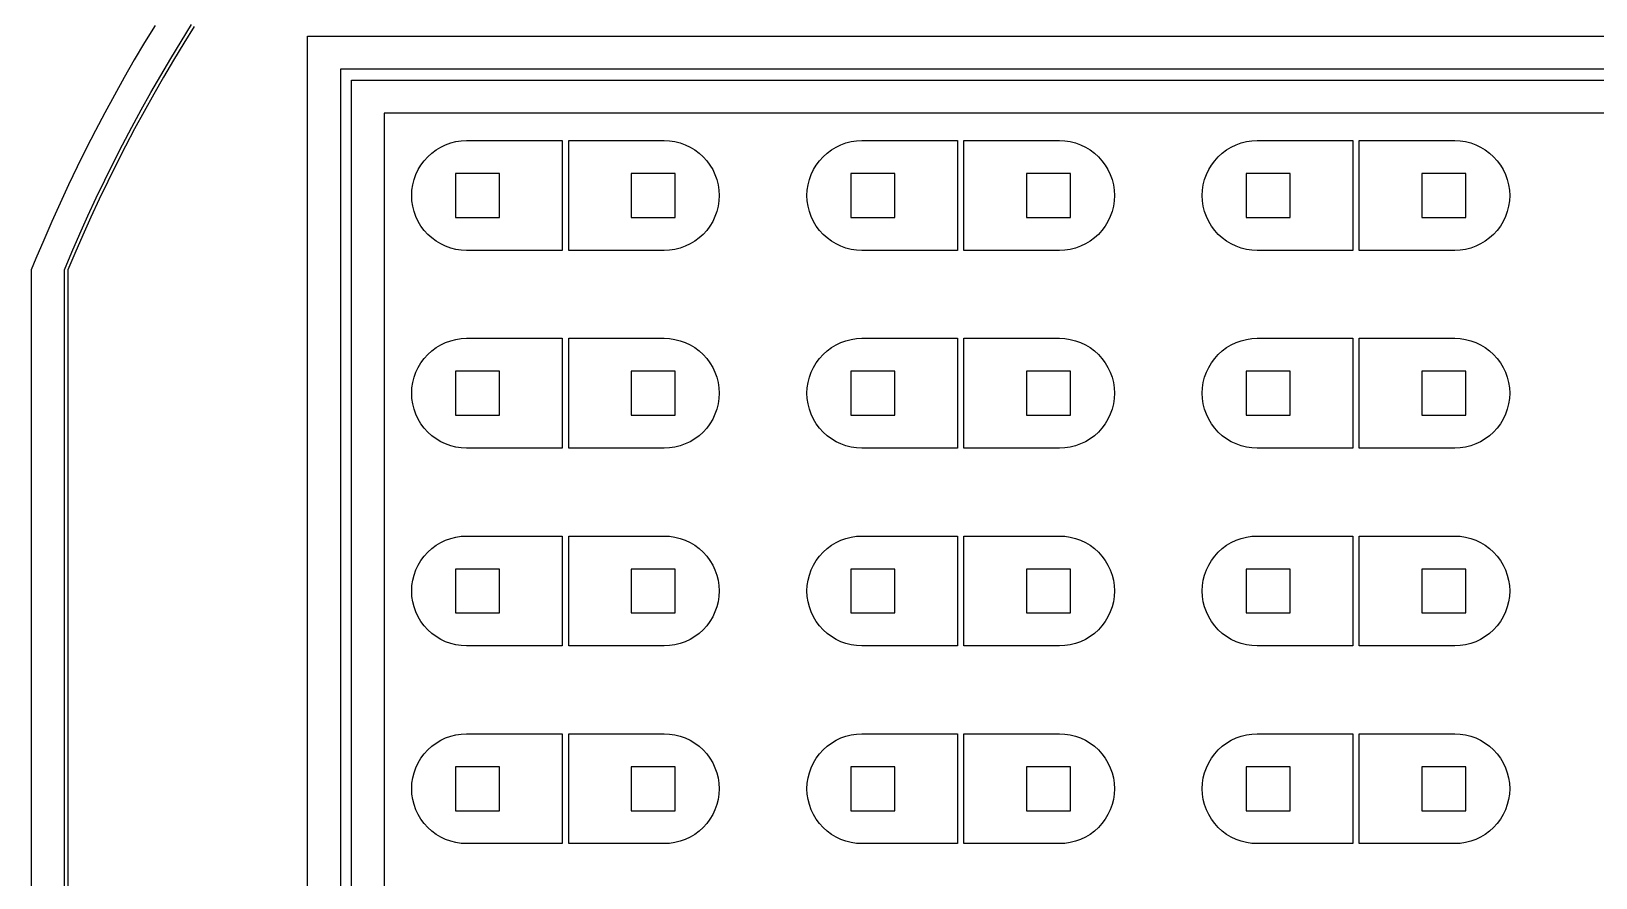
# Model space of a CAD drawing. Extents: x -16 to 132, y -40 to 113.
# Drawn here: x -15.7 to 57.2, y 37.3 to 76.7 of the extents above; entities that cross this region are included whole.
import ezdxf

# ---------------------------------------------------------------- set-up
doc = ezdxf.new("R2010")
doc.units = 0

msp = doc.modelspace()

# ---------------------------------------------------------------- linework, layer by layer
for p, q in [((-9.90825, 76.9447), (-10.3958, 76.1425)), ((-8.69507, 76.1972), (-8.20695, 76.9785)), ((-8.08023, 76.8983), (-8.56737, 76.1185)), ((-10.3958, 76.1425), (-10.8735, 75.3343)), ((-9.17355, 75.4099), (-8.69507, 76.1972)), ((-8.56737, 76.1185), (-9.04491, 75.3327)), ((-2.81215, -2.81215), (-2.81215, 76.4393)), ((-2.81215, 76.4393), (113.253, 76.4393)), ((-10.8735, 75.3343), (-11.3412, 74.5203)), ((-9.64235, 74.6167), (-9.17355, 75.4099)), ((-9.04491, 75.3327), (-9.51276, 74.5412)), ((-11.3412, 74.5203), (-11.799, 73.7007)), ((-10.1014, 73.8179), (-9.64235, 74.6167)), ((-9.51276, 74.5412), (-9.97086, 73.744)), ((111.719, 74.9054), (-1.27824, 74.9054)), ((-1.27824, 74.9054), (-1.27824, -1.27824)), ((-0.76694, -0.76694), (-0.76694, 74.3941)), ((-0.76694, 74.3941), (111.208, 74.3941)), ((-11.799, 73.7007), (-12.2466, 72.8754)), ((-10.5506, 73.0135), (-10.1014, 73.8179)), ((-9.97086, 73.744), (-10.4191, 72.9412)), ((-12.2466, 72.8754), (-12.684, 72.0448)), ((-10.9898, 72.2037), (-10.5506, 73.0135)), ((-10.4191, 72.9412), (-10.8575, 72.133)), ((109.674, 72.8602), (0.76694, 72.8602)), ((0.76694, 72.8602), (0.76694, 0.76694)), ((-11.4191, 71.3885), (-10.9898, 72.2037)), ((-10.8575, 72.133), (-11.286, 71.3195)), ((-12.684, 72.0448), (-13.1112, 71.2089)), ((3.62338, 71.3874), (3.85959, 71.4719)), ((3.85959, 71.4719), (4.10295, 71.5329)), ((4.10295, 71.5329), (4.35112, 71.5697)), ((4.35112, 71.5697), (4.6017, 71.582)), ((4.6017, 71.582), (9.05, 71.582)), ((9.05, 71.582), (9.05, 66.469)), ((9.35678, 66.469), (9.35678, 71.582)), ((9.35678, 71.582), (13.8051, 71.582)), ((13.8051, 71.582), (14.0557, 71.5697)), ((14.0557, 71.5697), (14.3038, 71.5329)), ((14.3038, 71.5329), (14.5472, 71.4719)), ((14.5472, 71.4719), (14.7834, 71.3874)), ((22.0302, 71.3874), (22.2664, 71.4719)), ((22.2664, 71.4719), (22.5098, 71.5329)), ((22.5098, 71.5329), (22.7579, 71.5697)), ((22.7579, 71.5697), (23.0085, 71.582)), ((23.0085, 71.582), (27.4568, 71.582)), ((27.4568, 71.582), (27.4568, 66.469)), ((27.7636, 66.469), (27.7636, 71.582)), ((27.7636, 71.582), (32.2119, 71.582)), ((32.2119, 71.582), (32.4625, 71.5697)), ((32.4625, 71.5697), (32.7106, 71.5329)), ((32.7106, 71.5329), (32.954, 71.4719)), ((32.954, 71.4719), (33.1902, 71.3874)), ((40.437, 71.3874), (40.6732, 71.4719)), ((40.6732, 71.4719), (40.9165, 71.5329)), ((40.9165, 71.5329), (41.1647, 71.5697)), ((41.1647, 71.5697), (41.4153, 71.582)), ((41.4153, 71.582), (45.8636, 71.582)), ((45.8636, 71.582), (45.8636, 66.469)), ((46.1704, 66.469), (46.1704, 71.582)), ((46.1704, 71.582), (50.6187, 71.582)), ((50.6187, 71.582), (50.8693, 71.5697)), ((50.8693, 71.5697), (51.1174, 71.5329)), ((51.1174, 71.5329), (51.3608, 71.4719)), ((51.3608, 71.4719), (51.597, 71.3874)), ((-13.1112, 71.2089), (-13.5282, 70.3677)), ((-11.8384, 70.5682), (-11.4191, 71.3885)), ((-11.286, 71.3195), (-11.7044, 70.5007)), ((2.62549, 70.6473), (2.79398, 70.8332)), ((2.79398, 70.8332), (2.97989, 71.0017)), ((2.97989, 71.0017), (3.18138, 71.1511)), ((3.18138, 71.1511), (3.39658, 71.2801)), ((3.39658, 71.2801), (3.62338, 71.3874)), ((14.7834, 71.3874), (15.0102, 71.2801)), ((15.0102, 71.2801), (15.2254, 71.1511)), ((15.2254, 71.1511), (15.4269, 71.0017)), ((15.4269, 71.0017), (15.6128, 70.8332)), ((15.6128, 70.8332), (15.7813, 70.6473)), ((21.0323, 70.6473), (21.2008, 70.8332)), ((21.2008, 70.8332), (21.3867, 71.0017)), ((21.3867, 71.0017), (21.5882, 71.1511)), ((21.5882, 71.1511), (21.8034, 71.2801)), ((21.8034, 71.2801), (22.0302, 71.3874)), ((33.1902, 71.3874), (33.417, 71.2801)), ((33.417, 71.2801), (33.6322, 71.1511)), ((33.6322, 71.1511), (33.8337, 71.0017)), ((33.8337, 71.0017), (34.0196, 70.8332)), ((34.0196, 70.8332), (34.1881, 70.6473)), ((39.4391, 70.6473), (39.6076, 70.8332)), ((39.6076, 70.8332), (39.7935, 71.0017)), ((39.7935, 71.0017), (39.995, 71.1511)), ((39.995, 71.1511), (40.2102, 71.2801)), ((40.2102, 71.2801), (40.437, 71.3874)), ((51.597, 71.3874), (51.8238, 71.2801)), ((51.8238, 71.2801), (52.039, 71.1511)), ((52.039, 71.1511), (52.2405, 71.0017)), ((52.2405, 71.0017), (52.4264, 70.8332)), ((52.4264, 70.8332), (52.5949, 70.6473)), ((-13.5282, 70.3677), (-13.9348, 69.5216)), ((-12.2476, 69.7427), (-11.8384, 70.5682)), ((-11.7044, 70.5007), (-12.1128, 69.6769)), ((2.15527, 69.7676), (2.23981, 70.0038)), ((2.23981, 70.0038), (2.34708, 70.2306)), ((2.34708, 70.2306), (2.47606, 70.4458)), ((2.47606, 70.4458), (2.62549, 70.6473)), ((6.13559, 70.0481), (4.09039, 70.0481)), ((4.09039, 70.0481), (4.09039, 68.0029)), ((6.13559, 68.0029), (6.13559, 70.0481)), ((14.3164, 70.0481), (12.2712, 70.0481)), ((12.2712, 70.0481), (12.2712, 68.0029)), ((14.3164, 68.0029), (14.3164, 70.0481)), ((15.7813, 70.6473), (15.9307, 70.4458)), ((15.9307, 70.4458), (16.0597, 70.2306)), ((16.0597, 70.2306), (16.167, 70.0038)), ((16.167, 70.0038), (16.2515, 69.7676)), ((20.5621, 69.7676), (20.6466, 70.0038)), ((20.6466, 70.0038), (20.7539, 70.2306)), ((20.7539, 70.2306), (20.8829, 70.4458)), ((20.8829, 70.4458), (21.0323, 70.6473)), ((24.5424, 70.0481), (22.4972, 70.0481)), ((22.4972, 70.0481), (22.4972, 68.0029)), ((24.5424, 68.0029), (24.5424, 70.0481)), ((32.7232, 70.0481), (30.678, 70.0481)), ((30.678, 70.0481), (30.678, 68.0029)), ((32.7232, 68.0029), (32.7232, 70.0481)), ((34.1881, 70.6473), (34.3375, 70.4458)), ((34.3375, 70.4458), (34.4665, 70.2306)), ((34.4665, 70.2306), (34.5738, 70.0038)), ((34.5738, 70.0038), (34.6583, 69.7676)), ((38.9689, 69.7676), (39.0534, 70.0038)), ((39.0534, 70.0038), (39.1607, 70.2306)), ((39.1607, 70.2306), (39.2897, 70.4458)), ((39.2897, 70.4458), (39.4391, 70.6473)), ((42.9492, 70.0481), (40.904, 70.0481)), ((40.904, 70.0481), (40.904, 68.0029)), ((42.9492, 68.0029), (42.9492, 70.0481)), ((51.13, 70.0481), (49.0848, 70.0481)), ((49.0848, 70.0481), (49.0848, 68.0029)), ((51.13, 68.0029), (51.13, 70.0481)), ((52.5949, 70.6473), (52.7443, 70.4458)), ((52.7443, 70.4458), (52.8733, 70.2306)), ((52.8733, 70.2306), (52.9806, 70.0038)), ((52.9806, 70.0038), (53.0651, 69.7676)), ((-13.9348, 69.5216), (-14.3309, 68.6705)), ((-12.6466, 68.9123), (-12.2476, 69.7427)), ((-12.1128, 69.6769), (-12.511, 68.8482)), ((2.0452, 69.0255), (2.05751, 69.2761)), ((2.05751, 69.2761), (2.09433, 69.5242)), ((2.09433, 69.5242), (2.15527, 69.7676)), ((16.2515, 69.7676), (16.3125, 69.5242)), ((16.3125, 69.5242), (16.3493, 69.2761)), ((16.3493, 69.2761), (16.3616, 69.0255)), ((20.452, 69.0255), (20.4643, 69.2761)), ((20.4643, 69.2761), (20.5011, 69.5242)), ((20.5011, 69.5242), (20.5621, 69.7676)), ((34.6583, 69.7676), (34.7193, 69.5242)), ((34.7193, 69.5242), (34.7561, 69.2761)), ((34.7561, 69.2761), (34.7684, 69.0255)), ((38.8588, 69.0255), (38.8711, 69.2761)), ((38.8711, 69.2761), (38.9079, 69.5242)), ((38.9079, 69.5242), (38.9689, 69.7676)), ((53.0651, 69.7676), (53.1261, 69.5242)), ((53.1261, 69.5242), (53.1629, 69.2761)), ((53.1629, 69.2761), (53.1752, 69.0255)), ((-14.3309, 68.6705), (-14.7166, 67.8146)), ((-13.0354, 68.077), (-12.6466, 68.9123)), ((-12.511, 68.8482), (-12.899, 68.0146)), ((2.05751, 68.7749), (2.0452, 69.0255)), ((2.09433, 68.5267), (2.05751, 68.7749)), ((2.15527, 68.2834), (2.09433, 68.5267)), ((16.3125, 68.5267), (16.2515, 68.2834)), ((16.3493, 68.7749), (16.3125, 68.5267)), ((16.3616, 69.0255), (16.3493, 68.7749)), ((20.4643, 68.7749), (20.452, 69.0255)), ((20.5011, 68.5267), (20.4643, 68.7749)), ((20.5621, 68.2834), (20.5011, 68.5267)), ((34.7193, 68.5267), (34.6583, 68.2834)), ((34.7561, 68.7749), (34.7193, 68.5267)), ((34.7684, 69.0255), (34.7561, 68.7749)), ((38.8711, 68.7749), (38.8588, 69.0255)), ((38.9079, 68.5267), (38.8711, 68.7749)), ((38.9689, 68.2834), (38.9079, 68.5267)), ((53.1261, 68.5267), (53.0651, 68.2834)), ((53.1629, 68.7749), (53.1261, 68.5267)), ((53.1752, 69.0255), (53.1629, 68.7749)), ((-14.7166, 67.8146), (-15.0918, 66.954)), ((-13.4139, 67.2371), (-13.0354, 68.077)), ((-12.899, 68.0146), (-13.2767, 67.1763)), ((2.23981, 68.0472), (2.15527, 68.2834)), ((2.34708, 67.8204), (2.23981, 68.0472)), ((2.47606, 67.6052), (2.34708, 67.8204)), ((4.09039, 68.0029), (6.13559, 68.0029)), ((12.2712, 68.0029), (14.3164, 68.0029)), ((16.0597, 67.8204), (15.9307, 67.6052)), ((16.167, 68.0472), (16.0597, 67.8204)), ((16.2515, 68.2834), (16.167, 68.0472)), ((20.6466, 68.0472), (20.5621, 68.2834)), ((20.7539, 67.8204), (20.6466, 68.0472)), ((20.8829, 67.6052), (20.7539, 67.8204)), ((22.4972, 68.0029), (24.5424, 68.0029)), ((30.678, 68.0029), (32.7232, 68.0029)), ((34.4665, 67.8204), (34.3375, 67.6052)), ((34.5738, 68.0472), (34.4665, 67.8204)), ((34.6583, 68.2834), (34.5738, 68.0472)), ((39.0534, 68.0472), (38.9689, 68.2834)), ((39.1607, 67.8204), (39.0534, 68.0472)), ((39.2897, 67.6052), (39.1607, 67.8204)), ((40.904, 68.0029), (42.9492, 68.0029)), ((49.0848, 68.0029), (51.13, 68.0029)), ((52.8733, 67.8204), (52.7443, 67.6052)), ((52.9806, 68.0472), (52.8733, 67.8204)), ((53.0651, 68.2834), (52.9806, 68.0472)), ((-13.7821, 66.3925), (-13.4139, 67.2371)), ((-13.2767, 67.1763), (-13.6442, 66.3335)), ((2.62549, 67.4037), (2.47606, 67.6052)), ((2.79398, 67.2178), (2.62549, 67.4037)), ((2.97989, 67.0493), (2.79398, 67.2178)), ((3.18138, 66.8999), (2.97989, 67.0493)), ((15.4269, 67.0493), (15.2254, 66.8999)), ((15.6128, 67.2178), (15.4269, 67.0493)), ((15.7813, 67.4037), (15.6128, 67.2178)), ((15.9307, 67.6052), (15.7813, 67.4037)), ((21.0323, 67.4037), (20.8829, 67.6052)), ((21.2008, 67.2178), (21.0323, 67.4037)), ((21.3867, 67.0493), (21.2008, 67.2178)), ((21.5882, 66.8999), (21.3867, 67.0493)), ((33.8337, 67.0493), (33.6322, 66.8999)), ((34.0196, 67.2178), (33.8337, 67.0493)), ((34.1881, 67.4037), (34.0196, 67.2178)), ((34.3375, 67.6052), (34.1881, 67.4037)), ((39.4391, 67.4037), (39.2897, 67.6052)), ((39.6076, 67.2178), (39.4391, 67.4037)), ((39.7935, 67.0493), (39.6076, 67.2178)), ((39.995, 66.8999), (39.7935, 67.0493)), ((52.2405, 67.0493), (52.039, 66.8999)), ((52.4264, 67.2178), (52.2405, 67.0493)), ((52.5949, 67.4037), (52.4264, 67.2178)), ((52.7443, 67.6052), (52.5949, 67.4037)), ((-15.0918, 66.954), (-15.4564, 66.0889)), ((-14.1315, 65.5633), (-13.7821, 66.3925)), ((-13.6442, 66.3335), (-13.9691, 65.5624)), ((3.39658, 66.7709), (3.18138, 66.8999)), ((3.62338, 66.6636), (3.39658, 66.7709)), ((3.85959, 66.5791), (3.62338, 66.6636)), ((4.10295, 66.5181), (3.85959, 66.5791)), ((4.35112, 66.4813), (4.10295, 66.5181)), ((4.6017, 66.469), (4.35112, 66.4813)), ((9.05, 66.469), (4.6017, 66.469)), ((13.8051, 66.469), (9.35678, 66.469)), ((14.0557, 66.4813), (13.8051, 66.469)), ((14.3038, 66.5181), (14.0557, 66.4813)), ((14.5472, 66.5791), (14.3038, 66.5181)), ((14.7834, 66.6636), (14.5472, 66.5791)), ((15.0102, 66.7709), (14.7834, 66.6636)), ((15.2254, 66.8999), (15.0102, 66.7709)), ((21.8034, 66.7709), (21.5882, 66.8999)), ((22.0302, 66.6636), (21.8034, 66.7709)), ((22.2664, 66.5791), (22.0302, 66.6636)), ((22.5098, 66.5181), (22.2664, 66.5791)), ((22.7579, 66.4813), (22.5098, 66.5181)), ((23.0085, 66.469), (22.7579, 66.4813)), ((27.4568, 66.469), (23.0085, 66.469)), ((32.2119, 66.469), (27.7636, 66.469)), ((32.4625, 66.4813), (32.2119, 66.469)), ((32.7106, 66.5181), (32.4625, 66.4813)), ((32.954, 66.5791), (32.7106, 66.5181)), ((33.1902, 66.6636), (32.954, 66.5791)), ((33.417, 66.7709), (33.1902, 66.6636)), ((33.6322, 66.8999), (33.417, 66.7709)), ((40.2102, 66.7709), (39.995, 66.8999)), ((40.437, 66.6636), (40.2102, 66.7709)), ((40.6732, 66.5791), (40.437, 66.6636)), ((40.9165, 66.5181), (40.6732, 66.5791)), ((41.1647, 66.4813), (40.9165, 66.5181)), ((41.4153, 66.469), (41.1647, 66.4813)), ((45.8636, 66.469), (41.4153, 66.469)), ((50.6187, 66.469), (46.1704, 66.469)), ((50.8693, 66.4813), (50.6187, 66.469)), ((51.1174, 66.5181), (50.8693, 66.4813)), ((51.3608, 66.5791), (51.1174, 66.5181)), ((51.597, 66.6636), (51.3608, 66.5791)), ((51.8238, 66.7709), (51.597, 66.6636)), ((52.039, 66.8999), (51.8238, 66.7709)), ((-15.4564, 66.0889), (-15.6717, 65.5599)), ((-15.6717, 65.5599), (-15.6717, 8.06726)), ((-14.1315, 8.06393), (-14.1315, 65.5633)), ((-13.9691, 65.5624), (-13.9691, 8.0648)), ((2.97989, 61.7983), (3.18138, 61.9477)), ((3.18138, 61.9477), (3.39658, 62.0767)), ((3.39658, 62.0767), (3.62338, 62.184)), ((3.62338, 62.184), (3.85959, 62.2685)), ((3.85959, 62.2685), (4.10295, 62.3295)), ((4.10295, 62.3295), (4.35112, 62.3663)), ((4.35112, 62.3663), (4.6017, 62.3786)), ((4.6017, 62.3786), (9.05, 62.3786)), ((9.05, 62.3786), (9.05, 57.2656)), ((9.35678, 57.2656), (9.35678, 62.3786)), ((9.35678, 62.3786), (13.8051, 62.3786)), ((13.8051, 62.3786), (14.0557, 62.3663)), ((14.0557, 62.3663), (14.3038, 62.3295)), ((14.3038, 62.3295), (14.5472, 62.2685)), ((14.5472, 62.2685), (14.7834, 62.184)), ((14.7834, 62.184), (15.0102, 62.0767)), ((15.0102, 62.0767), (15.2254, 61.9477)), ((15.2254, 61.9477), (15.4269, 61.7983)), ((21.3867, 61.7983), (21.5882, 61.9477)), ((21.5882, 61.9477), (21.8034, 62.0767)), ((21.8034, 62.0767), (22.0302, 62.184)), ((22.0302, 62.184), (22.2664, 62.2685)), ((22.2664, 62.2685), (22.5098, 62.3295)), ((22.5098, 62.3295), (22.7579, 62.3663)), ((22.7579, 62.3663), (23.0085, 62.3786)), ((23.0085, 62.3786), (27.4568, 62.3786)), ((27.4568, 62.3786), (27.4568, 57.2656)), ((27.7636, 57.2656), (27.7636, 62.3786)), ((27.7636, 62.3786), (32.2119, 62.3786)), ((32.2119, 62.3786), (32.4625, 62.3663)), ((32.4625, 62.3663), (32.7106, 62.3295)), ((32.7106, 62.3295), (32.954, 62.2685)), ((32.954, 62.2685), (33.1902, 62.184)), ((33.1902, 62.184), (33.417, 62.0767)), ((33.417, 62.0767), (33.6322, 61.9477)), ((33.6322, 61.9477), (33.8337, 61.7983)), ((39.7935, 61.7983), (39.995, 61.9477)), ((39.995, 61.9477), (40.2102, 62.0767)), ((40.2102, 62.0767), (40.437, 62.184)), ((40.437, 62.184), (40.6732, 62.2685)), ((40.6732, 62.2685), (40.9165, 62.3295)), ((40.9165, 62.3295), (41.1647, 62.3663)), ((41.1647, 62.3663), (41.4153, 62.3786)), ((41.4153, 62.3786), (45.8636, 62.3786)), ((45.8636, 62.3786), (45.8636, 57.2656)), ((46.1704, 57.2656), (46.1704, 62.3786)), ((46.1704, 62.3786), (50.6187, 62.3786)), ((50.6187, 62.3786), (50.8693, 62.3663)), ((50.8693, 62.3663), (51.1174, 62.3295)), ((51.1174, 62.3295), (51.3608, 62.2685)), ((51.3608, 62.2685), (51.597, 62.184)), ((51.597, 62.184), (51.8238, 62.0767)), ((51.8238, 62.0767), (52.039, 61.9477)), ((52.039, 61.9477), (52.2405, 61.7983)), ((2.34708, 61.0272), (2.47606, 61.2424)), ((2.47606, 61.2424), (2.62549, 61.4439)), ((2.62549, 61.4439), (2.79398, 61.6298)), ((2.79398, 61.6298), (2.97989, 61.7983)), ((15.4269, 61.7983), (15.6128, 61.6298)), ((15.6128, 61.6298), (15.7813, 61.4439)), ((15.7813, 61.4439), (15.9307, 61.2424)), ((15.9307, 61.2424), (16.0597, 61.0272)), ((20.7539, 61.0272), (20.8829, 61.2424)), ((20.8829, 61.2424), (21.0323, 61.4439)), ((21.0323, 61.4439), (21.2008, 61.6298)), ((21.2008, 61.6298), (21.3867, 61.7983)), ((33.8337, 61.7983), (34.0196, 61.6298)), ((34.0196, 61.6298), (34.1881, 61.4439)), ((34.1881, 61.4439), (34.3375, 61.2424)), ((34.3375, 61.2424), (34.4665, 61.0272)), ((39.1607, 61.0272), (39.2897, 61.2424)), ((39.2897, 61.2424), (39.4391, 61.4439)), ((39.4391, 61.4439), (39.6076, 61.6298)), ((39.6076, 61.6298), (39.7935, 61.7983)), ((52.2405, 61.7983), (52.4264, 61.6298)), ((52.4264, 61.6298), (52.5949, 61.4439)), ((52.5949, 61.4439), (52.7443, 61.2424)), ((52.7443, 61.2424), (52.8733, 61.0272)), ((2.09433, 60.3208), (2.15527, 60.5642)), ((2.15527, 60.5642), (2.23981, 60.8004)), ((2.23981, 60.8004), (2.34708, 61.0272)), ((6.13559, 60.8447), (4.09039, 60.8447)), ((4.09039, 60.8447), (4.09039, 58.7995)), ((6.13559, 58.7995), (6.13559, 60.8447)), ((14.3164, 60.8447), (12.2712, 60.8447)), ((12.2712, 60.8447), (12.2712, 58.7995)), ((14.3164, 58.7995), (14.3164, 60.8447)), ((16.0597, 61.0272), (16.167, 60.8004)), ((16.167, 60.8004), (16.2515, 60.5642)), ((16.2515, 60.5642), (16.3125, 60.3208)), ((20.5011, 60.3208), (20.5621, 60.5642)), ((20.5621, 60.5642), (20.6466, 60.8004)), ((20.6466, 60.8004), (20.7539, 61.0272)), ((24.5424, 60.8447), (22.4972, 60.8447)), ((22.4972, 60.8447), (22.4972, 58.7995)), ((24.5424, 58.7995), (24.5424, 60.8447)), ((32.7232, 60.8447), (30.678, 60.8447)), ((30.678, 60.8447), (30.678, 58.7995)), ((32.7232, 58.7995), (32.7232, 60.8447)), ((34.4665, 61.0272), (34.5738, 60.8004)), ((34.5738, 60.8004), (34.6583, 60.5642)), ((34.6583, 60.5642), (34.7193, 60.3208)), ((38.9079, 60.3208), (38.9689, 60.5642)), ((38.9689, 60.5642), (39.0534, 60.8004)), ((39.0534, 60.8004), (39.1607, 61.0272)), ((42.9492, 60.8447), (40.904, 60.8447)), ((40.904, 60.8447), (40.904, 58.7995)), ((42.9492, 58.7995), (42.9492, 60.8447)), ((51.13, 60.8447), (49.0848, 60.8447)), ((49.0848, 60.8447), (49.0848, 58.7995)), ((51.13, 58.7995), (51.13, 60.8447)), ((52.8733, 61.0272), (52.9806, 60.8004)), ((52.9806, 60.8004), (53.0651, 60.5642)), ((53.0651, 60.5642), (53.1261, 60.3208)), ((2.0452, 59.8221), (2.05751, 60.0727)), ((2.05751, 59.5715), (2.0452, 59.8221)), ((2.05751, 60.0727), (2.09433, 60.3208)), ((16.3125, 60.3208), (16.3493, 60.0727)), ((16.3493, 60.0727), (16.3616, 59.8221)), ((16.3616, 59.8221), (16.3493, 59.5715)), ((20.452, 59.8221), (20.4643, 60.0727)), ((20.4643, 59.5715), (20.452, 59.8221)), ((20.4643, 60.0727), (20.5011, 60.3208)), ((34.7193, 60.3208), (34.7561, 60.0727)), ((34.7561, 60.0727), (34.7684, 59.8221)), ((34.7684, 59.8221), (34.7561, 59.5715)), ((38.8588, 59.8221), (38.8711, 60.0727)), ((38.8711, 59.5715), (38.8588, 59.8221)), ((38.8711, 60.0727), (38.9079, 60.3208)), ((53.1261, 60.3208), (53.1629, 60.0727)), ((53.1629, 60.0727), (53.1752, 59.8221)), ((53.1752, 59.8221), (53.1629, 59.5715)), ((2.09433, 59.3233), (2.05751, 59.5715)), ((2.15527, 59.08), (2.09433, 59.3233)), ((2.23981, 58.8438), (2.15527, 59.08)), ((16.2515, 59.08), (16.167, 58.8438)), ((16.3125, 59.3233), (16.2515, 59.08)), ((16.3493, 59.5715), (16.3125, 59.3233)), ((20.5011, 59.3233), (20.4643, 59.5715)), ((20.5621, 59.08), (20.5011, 59.3233)), ((20.6466, 58.8438), (20.5621, 59.08)), ((34.6583, 59.08), (34.5738, 58.8438)), ((34.7193, 59.3233), (34.6583, 59.08)), ((34.7561, 59.5715), (34.7193, 59.3233)), ((38.9079, 59.3233), (38.8711, 59.5715)), ((38.9689, 59.08), (38.9079, 59.3233)), ((39.0534, 58.8438), (38.9689, 59.08)), ((53.0651, 59.08), (52.9806, 58.8438)), ((53.1261, 59.3233), (53.0651, 59.08)), ((53.1629, 59.5715), (53.1261, 59.3233)), ((2.34708, 58.617), (2.23981, 58.8438)), ((2.47606, 58.4018), (2.34708, 58.617)), ((2.62549, 58.2003), (2.47606, 58.4018)), ((4.09039, 58.7995), (6.13559, 58.7995)), ((12.2712, 58.7995), (14.3164, 58.7995)), ((15.9307, 58.4018), (15.7813, 58.2003)), ((16.0597, 58.617), (15.9307, 58.4018)), ((16.167, 58.8438), (16.0597, 58.617)), ((20.7539, 58.617), (20.6466, 58.8438)), ((20.8829, 58.4018), (20.7539, 58.617)), ((21.0323, 58.2003), (20.8829, 58.4018)), ((22.4972, 58.7995), (24.5424, 58.7995)), ((30.678, 58.7995), (32.7232, 58.7995)), ((34.3375, 58.4018), (34.1881, 58.2003)), ((34.4665, 58.617), (34.3375, 58.4018)), ((34.5738, 58.8438), (34.4665, 58.617)), ((39.1607, 58.617), (39.0534, 58.8438)), ((39.2897, 58.4018), (39.1607, 58.617)), ((39.4391, 58.2003), (39.2897, 58.4018)), ((40.904, 58.7995), (42.9492, 58.7995)), ((49.0848, 58.7995), (51.13, 58.7995)), ((52.7443, 58.4018), (52.5949, 58.2003)), ((52.8733, 58.617), (52.7443, 58.4018)), ((52.9806, 58.8438), (52.8733, 58.617)), ((2.79398, 58.0144), (2.62549, 58.2003)), ((2.97989, 57.8459), (2.79398, 58.0144)), ((3.18138, 57.6965), (2.97989, 57.8459)), ((3.39658, 57.5675), (3.18138, 57.6965)), ((3.62338, 57.4602), (3.39658, 57.5675)), ((15.0102, 57.5675), (14.7834, 57.4602)), ((15.2254, 57.6965), (15.0102, 57.5675)), ((15.4269, 57.8459), (15.2254, 57.6965)), ((15.6128, 58.0144), (15.4269, 57.8459)), ((15.7813, 58.2003), (15.6128, 58.0144)), ((21.2008, 58.0144), (21.0323, 58.2003)), ((21.3867, 57.8459), (21.2008, 58.0144)), ((21.5882, 57.6965), (21.3867, 57.8459)), ((21.8034, 57.5675), (21.5882, 57.6965)), ((22.0302, 57.4602), (21.8034, 57.5675)), ((33.417, 57.5675), (33.1902, 57.4602)), ((33.6322, 57.6965), (33.417, 57.5675)), ((33.8337, 57.8459), (33.6322, 57.6965)), ((34.0196, 58.0144), (33.8337, 57.8459)), ((34.1881, 58.2003), (34.0196, 58.0144)), ((39.6076, 58.0144), (39.4391, 58.2003)), ((39.7935, 57.8459), (39.6076, 58.0144)), ((39.995, 57.6965), (39.7935, 57.8459)), ((40.2102, 57.5675), (39.995, 57.6965)), ((40.437, 57.4602), (40.2102, 57.5675)), ((51.8238, 57.5675), (51.597, 57.4602)), ((52.039, 57.6965), (51.8238, 57.5675)), ((52.2405, 57.8459), (52.039, 57.6965)), ((52.4264, 58.0144), (52.2405, 57.8459)), ((52.5949, 58.2003), (52.4264, 58.0144)), ((3.85959, 57.3757), (3.62338, 57.4602)), ((4.10295, 57.3147), (3.85959, 57.3757)), ((4.35112, 57.2779), (4.10295, 57.3147)), ((4.6017, 57.2656), (4.35112, 57.2779)), ((9.05, 57.2656), (4.6017, 57.2656)), ((13.8051, 57.2656), (9.35678, 57.2656)), ((14.0557, 57.2779), (13.8051, 57.2656)), ((14.3038, 57.3147), (14.0557, 57.2779)), ((14.5472, 57.3757), (14.3038, 57.3147)), ((14.7834, 57.4602), (14.5472, 57.3757)), ((22.2664, 57.3757), (22.0302, 57.4602)), ((22.5098, 57.3147), (22.2664, 57.3757)), ((22.7579, 57.2779), (22.5098, 57.3147)), ((23.0085, 57.2656), (22.7579, 57.2779)), ((27.4568, 57.2656), (23.0085, 57.2656)), ((32.2119, 57.2656), (27.7636, 57.2656)), ((32.4625, 57.2779), (32.2119, 57.2656)), ((32.7106, 57.3147), (32.4625, 57.2779)), ((32.954, 57.3757), (32.7106, 57.3147)), ((33.1902, 57.4602), (32.954, 57.3757)), ((40.6732, 57.3757), (40.437, 57.4602)), ((40.9165, 57.3147), (40.6732, 57.3757)), ((41.1647, 57.2779), (40.9165, 57.3147)), ((41.4153, 57.2656), (41.1647, 57.2779)), ((45.8636, 57.2656), (41.4153, 57.2656)), ((50.6187, 57.2656), (46.1704, 57.2656)), ((50.8693, 57.2779), (50.6187, 57.2656)), ((51.1174, 57.3147), (50.8693, 57.2779)), ((51.3608, 57.3757), (51.1174, 57.3147)), ((51.597, 57.4602), (51.3608, 57.3757)), ((2.79398, 52.4264), (2.97989, 52.5949)), ((2.97989, 52.5949), (3.18138, 52.7443)), ((3.18138, 52.7443), (3.39658, 52.8733)), ((3.39658, 52.8733), (3.62338, 52.9806)), ((3.62338, 52.9806), (3.85959, 53.0651)), ((3.85959, 53.0651), (4.10295, 53.1261)), ((4.10295, 53.1261), (4.35112, 53.1629)), ((4.35112, 53.1629), (4.6017, 53.1752)), ((4.6017, 53.1752), (9.05, 53.1752)), ((9.05, 53.1752), (9.05, 48.0622)), ((9.35678, 48.0622), (9.35678, 53.1752)), ((9.35678, 53.1752), (13.8051, 53.1752)), ((13.8051, 53.1752), (14.0557, 53.1629)), ((14.0557, 53.1629), (14.3038, 53.1261)), ((14.3038, 53.1261), (14.5472, 53.0651)), ((14.5472, 53.0651), (14.7834, 52.9806)), ((14.7834, 52.9806), (15.0102, 52.8733)), ((15.0102, 52.8733), (15.2254, 52.7443)), ((15.2254, 52.7443), (15.4269, 52.5949)), ((15.4269, 52.5949), (15.6128, 52.4264)), ((21.2008, 52.4264), (21.3867, 52.5949)), ((21.3867, 52.5949), (21.5882, 52.7443)), ((21.5882, 52.7443), (21.8034, 52.8733)), ((21.8034, 52.8733), (22.0302, 52.9806)), ((22.0302, 52.9806), (22.2664, 53.0651)), ((22.2664, 53.0651), (22.5098, 53.1261)), ((22.5098, 53.1261), (22.7579, 53.1629)), ((22.7579, 53.1629), (23.0085, 53.1752)), ((23.0085, 53.1752), (27.4568, 53.1752)), ((27.4568, 53.1752), (27.4568, 48.0622)), ((27.7636, 48.0622), (27.7636, 53.1752)), ((27.7636, 53.1752), (32.2119, 53.1752)), ((32.2119, 53.1752), (32.4625, 53.1629)), ((32.4625, 53.1629), (32.7106, 53.1261)), ((32.7106, 53.1261), (32.954, 53.0651)), ((32.954, 53.0651), (33.1902, 52.9806)), ((33.1902, 52.9806), (33.417, 52.8733)), ((33.417, 52.8733), (33.6322, 52.7443)), ((33.6322, 52.7443), (33.8337, 52.5949)), ((33.8337, 52.5949), (34.0196, 52.4264)), ((39.6076, 52.4264), (39.7935, 52.5949)), ((39.7935, 52.5949), (39.995, 52.7443)), ((39.995, 52.7443), (40.2102, 52.8733)), ((40.2102, 52.8733), (40.437, 52.9806)), ((40.437, 52.9806), (40.6732, 53.0651)), ((40.6732, 53.0651), (40.9165, 53.1261)), ((40.9165, 53.1261), (41.1647, 53.1629)), ((41.1647, 53.1629), (41.4153, 53.1752)), ((41.4153, 53.1752), (45.8636, 53.1752)), ((45.8636, 53.1752), (45.8636, 48.0622)), ((46.1704, 48.0622), (46.1704, 53.1752)), ((46.1704, 53.1752), (50.6187, 53.1752)), ((50.6187, 53.1752), (50.8693, 53.1629)), ((50.8693, 53.1629), (51.1174, 53.1261)), ((51.1174, 53.1261), (51.3608, 53.0651)), ((51.3608, 53.0651), (51.597, 52.9806)), ((51.597, 52.9806), (51.8238, 52.8733)), ((51.8238, 52.8733), (52.039, 52.7443)), ((52.039, 52.7443), (52.2405, 52.5949)), ((52.2405, 52.5949), (52.4264, 52.4264)), ((2.23981, 51.597), (2.34708, 51.8238)), ((2.34708, 51.8238), (2.47606, 52.039)), ((2.47606, 52.039), (2.62549, 52.2405)), ((2.62549, 52.2405), (2.79398, 52.4264)), ((15.6128, 52.4264), (15.7813, 52.2405)), ((15.7813, 52.2405), (15.9307, 52.039)), ((15.9307, 52.039), (16.0597, 51.8238)), ((16.0597, 51.8238), (16.167, 51.597)), ((20.6466, 51.597), (20.7539, 51.8238)), ((20.7539, 51.8238), (20.8829, 52.039)), ((20.8829, 52.039), (21.0323, 52.2405)), ((21.0323, 52.2405), (21.2008, 52.4264)), ((34.0196, 52.4264), (34.1881, 52.2405)), ((34.1881, 52.2405), (34.3375, 52.039)), ((34.3375, 52.039), (34.4665, 51.8238)), ((34.4665, 51.8238), (34.5738, 51.597)), ((39.0534, 51.597), (39.1607, 51.8238)), ((39.1607, 51.8238), (39.2897, 52.039)), ((39.2897, 52.039), (39.4391, 52.2405)), ((39.4391, 52.2405), (39.6076, 52.4264)), ((52.4264, 52.4264), (52.5949, 52.2405)), ((52.5949, 52.2405), (52.7443, 52.039)), ((52.7443, 52.039), (52.8733, 51.8238)), ((52.8733, 51.8238), (52.9806, 51.597)), ((2.05751, 50.8693), (2.09433, 51.1174)), ((2.09433, 51.1174), (2.15527, 51.3608)), ((2.15527, 51.3608), (2.23981, 51.597)), ((6.13559, 51.6413), (4.09039, 51.6413)), ((4.09039, 51.6413), (4.09039, 49.5961)), ((6.13559, 49.5961), (6.13559, 51.6413)), ((14.3164, 51.6413), (12.2712, 51.6413)), ((12.2712, 51.6413), (12.2712, 49.5961)), ((14.3164, 49.5961), (14.3164, 51.6413)), ((16.167, 51.597), (16.2515, 51.3608)), ((16.2515, 51.3608), (16.3125, 51.1174)), ((16.3125, 51.1174), (16.3493, 50.8693)), ((20.4643, 50.8693), (20.5011, 51.1174)), ((20.5011, 51.1174), (20.5621, 51.3608)), ((20.5621, 51.3608), (20.6466, 51.597)), ((24.5424, 51.6413), (22.4972, 51.6413)), ((22.4972, 51.6413), (22.4972, 49.5961)), ((24.5424, 49.5961), (24.5424, 51.6413)), ((32.7232, 51.6413), (30.678, 51.6413)), ((30.678, 51.6413), (30.678, 49.5961)), ((32.7232, 49.5961), (32.7232, 51.6413)), ((34.5738, 51.597), (34.6583, 51.3608)), ((34.6583, 51.3608), (34.7193, 51.1174)), ((34.7193, 51.1174), (34.7561, 50.8693)), ((38.8711, 50.8693), (38.9079, 51.1174)), ((38.9079, 51.1174), (38.9689, 51.3608)), ((38.9689, 51.3608), (39.0534, 51.597)), ((42.9492, 51.6413), (40.904, 51.6413)), ((40.904, 51.6413), (40.904, 49.5961)), ((42.9492, 49.5961), (42.9492, 51.6413)), ((51.13, 51.6413), (49.0848, 51.6413)), ((49.0848, 51.6413), (49.0848, 49.5961)), ((51.13, 49.5961), (51.13, 51.6413)), ((52.9806, 51.597), (53.0651, 51.3608)), ((53.0651, 51.3608), (53.1261, 51.1174)), ((53.1261, 51.1174), (53.1629, 50.8693)), ((2.0452, 50.6187), (2.05751, 50.8693)), ((2.05751, 50.3681), (2.0452, 50.6187)), ((2.09433, 50.1199), (2.05751, 50.3681)), ((16.3493, 50.3681), (16.3125, 50.1199)), ((16.3493, 50.8693), (16.3616, 50.6187)), ((16.3616, 50.6187), (16.3493, 50.3681)), ((20.452, 50.6187), (20.4643, 50.8693)), ((20.4643, 50.3681), (20.452, 50.6187)), ((20.5011, 50.1199), (20.4643, 50.3681)), ((34.7561, 50.3681), (34.7193, 50.1199)), ((34.7561, 50.8693), (34.7684, 50.6187)), ((34.7684, 50.6187), (34.7561, 50.3681)), ((38.8588, 50.6187), (38.8711, 50.8693)), ((38.8711, 50.3681), (38.8588, 50.6187)), ((38.9079, 50.1199), (38.8711, 50.3681)), ((53.1629, 50.3681), (53.1261, 50.1199)), ((53.1629, 50.8693), (53.1752, 50.6187)), ((53.1752, 50.6187), (53.1629, 50.3681)), ((2.15527, 49.8766), (2.09433, 50.1199)), ((2.23981, 49.6404), (2.15527, 49.8766)), ((2.34708, 49.4136), (2.23981, 49.6404)), ((4.09039, 49.5961), (6.13559, 49.5961)), ((12.2712, 49.5961), (14.3164, 49.5961)), ((16.167, 49.6404), (16.0597, 49.4136)), ((16.2515, 49.8766), (16.167, 49.6404)), ((16.3125, 50.1199), (16.2515, 49.8766)), ((20.5621, 49.8766), (20.5011, 50.1199)), ((20.6466, 49.6404), (20.5621, 49.8766)), ((20.7539, 49.4136), (20.6466, 49.6404)), ((22.4972, 49.5961), (24.5424, 49.5961)), ((30.678, 49.5961), (32.7232, 49.5961)), ((34.5738, 49.6404), (34.4665, 49.4136)), ((34.6583, 49.8766), (34.5738, 49.6404)), ((34.7193, 50.1199), (34.6583, 49.8766)), ((38.9689, 49.8766), (38.9079, 50.1199)), ((39.0534, 49.6404), (38.9689, 49.8766)), ((39.1607, 49.4136), (39.0534, 49.6404)), ((40.904, 49.5961), (42.9492, 49.5961)), ((49.0848, 49.5961), (51.13, 49.5961)), ((52.9806, 49.6404), (52.8733, 49.4136)), ((53.0651, 49.8766), (52.9806, 49.6404)), ((53.1261, 50.1199), (53.0651, 49.8766)), ((2.47606, 49.1984), (2.34708, 49.4136)), ((2.62549, 48.9969), (2.47606, 49.1984)), ((2.79398, 48.811), (2.62549, 48.9969)), ((15.7813, 48.9969), (15.6128, 48.811)), ((15.9307, 49.1984), (15.7813, 48.9969)), ((16.0597, 49.4136), (15.9307, 49.1984)), ((20.8829, 49.1984), (20.7539, 49.4136)), ((21.0323, 48.9969), (20.8829, 49.1984)), ((21.2008, 48.811), (21.0323, 48.9969)), ((34.1881, 48.9969), (34.0196, 48.811)), ((34.3375, 49.1984), (34.1881, 48.9969)), ((34.4665, 49.4136), (34.3375, 49.1984)), ((39.2897, 49.1984), (39.1607, 49.4136)), ((39.4391, 48.9969), (39.2897, 49.1984)), ((39.6076, 48.811), (39.4391, 48.9969)), ((52.5949, 48.9969), (52.4264, 48.811)), ((52.7443, 49.1984), (52.5949, 48.9969)), ((52.8733, 49.4136), (52.7443, 49.1984)), ((2.97989, 48.6425), (2.79398, 48.811)), ((3.18138, 48.4931), (2.97989, 48.6425)), ((3.39658, 48.3641), (3.18138, 48.4931)), ((3.62338, 48.2568), (3.39658, 48.3641)), ((3.85959, 48.1723), (3.62338, 48.2568)), ((4.10295, 48.1113), (3.85959, 48.1723)), ((4.35112, 48.0745), (4.10295, 48.1113)), ((14.3038, 48.1113), (14.0557, 48.0745)), ((14.5472, 48.1723), (14.3038, 48.1113)), ((14.7834, 48.2568), (14.5472, 48.1723)), ((15.0102, 48.3641), (14.7834, 48.2568)), ((15.2254, 48.4931), (15.0102, 48.3641)), ((15.4269, 48.6425), (15.2254, 48.4931)), ((15.6128, 48.811), (15.4269, 48.6425)), ((21.3867, 48.6425), (21.2008, 48.811)), ((21.5882, 48.4931), (21.3867, 48.6425)), ((21.8034, 48.3641), (21.5882, 48.4931)), ((22.0302, 48.2568), (21.8034, 48.3641)), ((22.2664, 48.1723), (22.0302, 48.2568)), ((22.5098, 48.1113), (22.2664, 48.1723)), ((22.7579, 48.0745), (22.5098, 48.1113)), ((32.7106, 48.1113), (32.4625, 48.0745)), ((32.954, 48.1723), (32.7106, 48.1113)), ((33.1902, 48.2568), (32.954, 48.1723)), ((33.417, 48.3641), (33.1902, 48.2568)), ((33.6322, 48.4931), (33.417, 48.3641)), ((33.8337, 48.6425), (33.6322, 48.4931)), ((34.0196, 48.811), (33.8337, 48.6425)), ((39.7935, 48.6425), (39.6076, 48.811)), ((39.995, 48.4931), (39.7935, 48.6425)), ((40.2102, 48.3641), (39.995, 48.4931)), ((40.437, 48.2568), (40.2102, 48.3641)), ((40.6732, 48.1723), (40.437, 48.2568)), ((40.9165, 48.1113), (40.6732, 48.1723)), ((41.1647, 48.0745), (40.9165, 48.1113)), ((51.1174, 48.1113), (50.8693, 48.0745)), ((51.3608, 48.1723), (51.1174, 48.1113)), ((51.597, 48.2568), (51.3608, 48.1723)), ((51.8238, 48.3641), (51.597, 48.2568)), ((52.039, 48.4931), (51.8238, 48.3641)), ((52.2405, 48.6425), (52.039, 48.4931)), ((52.4264, 48.811), (52.2405, 48.6425)), ((4.6017, 48.0622), (4.35112, 48.0745)), ((9.05, 48.0622), (4.6017, 48.0622)), ((13.8051, 48.0622), (9.35678, 48.0622)), ((14.0557, 48.0745), (13.8051, 48.0622)), ((23.0085, 48.0622), (22.7579, 48.0745)), ((27.4568, 48.0622), (23.0085, 48.0622)), ((32.2119, 48.0622), (27.7636, 48.0622)), ((32.4625, 48.0745), (32.2119, 48.0622)), ((41.4153, 48.0622), (41.1647, 48.0745)), ((45.8636, 48.0622), (41.4153, 48.0622)), ((50.6187, 48.0622), (46.1704, 48.0622)), ((50.8693, 48.0745), (50.6187, 48.0622)), ((3.39658, 43.6699), (3.62338, 43.7772)), ((3.62338, 43.7772), (3.85959, 43.8617)), ((3.85959, 43.8617), (4.10295, 43.9227)), ((4.10295, 43.9227), (4.35112, 43.9595)), ((4.35112, 43.9595), (4.6017, 43.9718)), ((4.6017, 43.9718), (9.05, 43.9718)), ((9.05, 43.9718), (9.05, 38.8588)), ((9.35678, 38.8588), (9.35678, 43.9718)), ((9.35678, 43.9718), (13.8051, 43.9718)), ((13.8051, 43.9718), (14.0557, 43.9595)), ((14.0557, 43.9595), (14.3038, 43.9227)), ((14.3038, 43.9227), (14.5472, 43.8617)), ((14.5472, 43.8617), (14.7834, 43.7772)), ((14.7834, 43.7772), (15.0102, 43.6699)), ((21.8034, 43.6699), (22.0302, 43.7772)), ((22.0302, 43.7772), (22.2664, 43.8617)), ((22.2664, 43.8617), (22.5098, 43.9227)), ((22.5098, 43.9227), (22.7579, 43.9595)), ((22.7579, 43.9595), (23.0085, 43.9718)), ((23.0085, 43.9718), (27.4568, 43.9718)), ((27.4568, 43.9718), (27.4568, 38.8588)), ((27.7636, 38.8588), (27.7636, 43.9718)), ((27.7636, 43.9718), (32.2119, 43.9718)), ((32.2119, 43.9718), (32.4625, 43.9595)), ((32.4625, 43.9595), (32.7106, 43.9227)), ((32.7106, 43.9227), (32.954, 43.8617)), ((32.954, 43.8617), (33.1902, 43.7772)), ((33.1902, 43.7772), (33.417, 43.6699)), ((40.2102, 43.6699), (40.437, 43.7772)), ((40.437, 43.7772), (40.6732, 43.8617)), ((40.6732, 43.8617), (40.9165, 43.9227)), ((40.9165, 43.9227), (41.1647, 43.9595)), ((41.1647, 43.9595), (41.4153, 43.9718)), ((41.4153, 43.9718), (45.8636, 43.9718)), ((45.8636, 43.9718), (45.8636, 38.8588)), ((46.1704, 38.8588), (46.1704, 43.9718)), ((46.1704, 43.9718), (50.6187, 43.9718)), ((50.6187, 43.9718), (50.8693, 43.9595)), ((50.8693, 43.9595), (51.1174, 43.9227)), ((51.1174, 43.9227), (51.3608, 43.8617)), ((51.3608, 43.8617), (51.597, 43.7772)), ((51.597, 43.7772), (51.8238, 43.6699)), ((2.47606, 42.8356), (2.62549, 43.0371)), ((2.62549, 43.0371), (2.79398, 43.223)), ((2.79398, 43.223), (2.97989, 43.3915)), ((2.97989, 43.3915), (3.18138, 43.5409)), ((3.18138, 43.5409), (3.39658, 43.6699)), ((15.0102, 43.6699), (15.2254, 43.5409)), ((15.2254, 43.5409), (15.4269, 43.3915)), ((15.4269, 43.3915), (15.6128, 43.223)), ((15.6128, 43.223), (15.7813, 43.0371)), ((15.7813, 43.0371), (15.9307, 42.8356)), ((20.8829, 42.8356), (21.0323, 43.0371)), ((21.0323, 43.0371), (21.2008, 43.223)), ((21.2008, 43.223), (21.3867, 43.3915)), ((21.3867, 43.3915), (21.5882, 43.5409)), ((21.5882, 43.5409), (21.8034, 43.6699)), ((33.417, 43.6699), (33.6322, 43.5409)), ((33.6322, 43.5409), (33.8337, 43.3915)), ((33.8337, 43.3915), (34.0196, 43.223)), ((34.0196, 43.223), (34.1881, 43.0371)), ((34.1881, 43.0371), (34.3375, 42.8356)), ((39.2897, 42.8356), (39.4391, 43.0371)), ((39.4391, 43.0371), (39.6076, 43.223)), ((39.6076, 43.223), (39.7935, 43.3915)), ((39.7935, 43.3915), (39.995, 43.5409)), ((39.995, 43.5409), (40.2102, 43.6699)), ((51.8238, 43.6699), (52.039, 43.5409)), ((52.039, 43.5409), (52.2405, 43.3915)), ((52.2405, 43.3915), (52.4264, 43.223)), ((52.4264, 43.223), (52.5949, 43.0371)), ((52.5949, 43.0371), (52.7443, 42.8356)), ((2.15527, 42.1574), (2.23981, 42.3936)), ((2.23981, 42.3936), (2.34708, 42.6204)), ((2.34708, 42.6204), (2.47606, 42.8356)), ((6.13559, 42.4379), (4.09039, 42.4379)), ((4.09039, 42.4379), (4.09039, 40.3927)), ((6.13559, 40.3927), (6.13559, 42.4379)), ((14.3164, 42.4379), (12.2712, 42.4379)), ((12.2712, 42.4379), (12.2712, 40.3927)), ((14.3164, 40.3927), (14.3164, 42.4379)), ((15.9307, 42.8356), (16.0597, 42.6204)), ((16.0597, 42.6204), (16.167, 42.3936)), ((16.167, 42.3936), (16.2515, 42.1574)), ((20.5621, 42.1574), (20.6466, 42.3936)), ((20.6466, 42.3936), (20.7539, 42.6204)), ((20.7539, 42.6204), (20.8829, 42.8356)), ((24.5424, 42.4379), (22.4972, 42.4379)), ((22.4972, 42.4379), (22.4972, 40.3927)), ((24.5424, 40.3927), (24.5424, 42.4379)), ((32.7232, 42.4379), (30.678, 42.4379)), ((30.678, 42.4379), (30.678, 40.3927)), ((32.7232, 40.3927), (32.7232, 42.4379)), ((34.3375, 42.8356), (34.4665, 42.6204)), ((34.4665, 42.6204), (34.5738, 42.3936)), ((34.5738, 42.3936), (34.6583, 42.1574)), ((38.9689, 42.1574), (39.0534, 42.3936)), ((39.0534, 42.3936), (39.1607, 42.6204)), ((39.1607, 42.6204), (39.2897, 42.8356)), ((42.9492, 42.4379), (40.904, 42.4379)), ((40.904, 42.4379), (40.904, 40.3927)), ((42.9492, 40.3927), (42.9492, 42.4379)), ((51.13, 42.4379), (49.0848, 42.4379)), ((49.0848, 42.4379), (49.0848, 40.3927)), ((51.13, 40.3927), (51.13, 42.4379)), ((52.7443, 42.8356), (52.8733, 42.6204)), ((52.8733, 42.6204), (52.9806, 42.3936)), ((52.9806, 42.3936), (53.0651, 42.1574)), ((2.0452, 41.4153), (2.05751, 41.6659)), ((2.05751, 41.6659), (2.09433, 41.914)), ((2.09433, 41.914), (2.15527, 42.1574)), ((16.2515, 42.1574), (16.3125, 41.914)), ((16.3125, 41.914), (16.3493, 41.6659)), ((16.3493, 41.6659), (16.3616, 41.4153)), ((20.452, 41.4153), (20.4643, 41.6659)), ((20.4643, 41.6659), (20.5011, 41.914)), ((20.5011, 41.914), (20.5621, 42.1574)), ((34.6583, 42.1574), (34.7193, 41.914)), ((34.7193, 41.914), (34.7561, 41.6659)), ((34.7561, 41.6659), (34.7684, 41.4153)), ((38.8588, 41.4153), (38.8711, 41.6659)), ((38.8711, 41.6659), (38.9079, 41.914)), ((38.9079, 41.914), (38.9689, 42.1574)), ((53.0651, 42.1574), (53.1261, 41.914)), ((53.1261, 41.914), (53.1629, 41.6659)), ((53.1629, 41.6659), (53.1752, 41.4153)), ((2.05751, 41.1647), (2.0452, 41.4153)), ((2.09433, 40.9165), (2.05751, 41.1647)), ((2.15527, 40.6732), (2.09433, 40.9165)), ((16.3125, 40.9165), (16.2515, 40.6732)), ((16.3493, 41.1647), (16.3125, 40.9165)), ((16.3616, 41.4153), (16.3493, 41.1647)), ((20.4643, 41.1647), (20.452, 41.4153)), ((20.5011, 40.9165), (20.4643, 41.1647)), ((20.5621, 40.6732), (20.5011, 40.9165)), ((34.7193, 40.9165), (34.6583, 40.6732)), ((34.7561, 41.1647), (34.7193, 40.9165)), ((34.7684, 41.4153), (34.7561, 41.1647)), ((38.8711, 41.1647), (38.8588, 41.4153)), ((38.9079, 40.9165), (38.8711, 41.1647)), ((38.9689, 40.6732), (38.9079, 40.9165)), ((53.1261, 40.9165), (53.0651, 40.6732)), ((53.1629, 41.1647), (53.1261, 40.9165)), ((53.1752, 41.4153), (53.1629, 41.1647)), ((2.23981, 40.437), (2.15527, 40.6732)), ((2.34708, 40.2102), (2.23981, 40.437)), ((2.47606, 39.995), (2.34708, 40.2102)), ((4.09039, 40.3927), (6.13559, 40.3927)), ((12.2712, 40.3927), (14.3164, 40.3927)), ((16.0597, 40.2102), (15.9307, 39.995)), ((16.167, 40.437), (16.0597, 40.2102)), ((16.2515, 40.6732), (16.167, 40.437)), ((20.6466, 40.437), (20.5621, 40.6732)), ((20.7539, 40.2102), (20.6466, 40.437)), ((20.8829, 39.995), (20.7539, 40.2102)), ((22.4972, 40.3927), (24.5424, 40.3927)), ((30.678, 40.3927), (32.7232, 40.3927)), ((34.4665, 40.2102), (34.3375, 39.995)), ((34.5738, 40.437), (34.4665, 40.2102)), ((34.6583, 40.6732), (34.5738, 40.437)), ((39.0534, 40.437), (38.9689, 40.6732)), ((39.1607, 40.2102), (39.0534, 40.437)), ((39.2897, 39.995), (39.1607, 40.2102)), ((40.904, 40.3927), (42.9492, 40.3927)), ((49.0848, 40.3927), (51.13, 40.3927)), ((52.8733, 40.2102), (52.7443, 39.995)), ((52.9806, 40.437), (52.8733, 40.2102)), ((53.0651, 40.6732), (52.9806, 40.437)), ((2.62549, 39.7935), (2.47606, 39.995)), ((2.79398, 39.6076), (2.62549, 39.7935)), ((2.97989, 39.4391), (2.79398, 39.6076)), ((3.18138, 39.2897), (2.97989, 39.4391)), ((15.4269, 39.4391), (15.2254, 39.2897)), ((15.6128, 39.6076), (15.4269, 39.4391)), ((15.7813, 39.7935), (15.6128, 39.6076)), ((15.9307, 39.995), (15.7813, 39.7935)), ((21.0323, 39.7935), (20.8829, 39.995)), ((21.2008, 39.6076), (21.0323, 39.7935)), ((21.3867, 39.4391), (21.2008, 39.6076)), ((21.5882, 39.2897), (21.3867, 39.4391)), ((33.8337, 39.4391), (33.6322, 39.2897)), ((34.0196, 39.6076), (33.8337, 39.4391)), ((34.1881, 39.7935), (34.0196, 39.6076)), ((34.3375, 39.995), (34.1881, 39.7935)), ((39.4391, 39.7935), (39.2897, 39.995)), ((39.6076, 39.6076), (39.4391, 39.7935)), ((39.7935, 39.4391), (39.6076, 39.6076)), ((39.995, 39.2897), (39.7935, 39.4391)), ((52.2405, 39.4391), (52.039, 39.2897)), ((52.4264, 39.6076), (52.2405, 39.4391)), ((52.5949, 39.7935), (52.4264, 39.6076)), ((52.7443, 39.995), (52.5949, 39.7935)), ((3.39658, 39.1607), (3.18138, 39.2897)), ((3.62338, 39.0534), (3.39658, 39.1607)), ((3.85959, 38.9689), (3.62338, 39.0534)), ((4.10295, 38.9079), (3.85959, 38.9689)), ((4.35112, 38.8711), (4.10295, 38.9079)), ((4.6017, 38.8588), (4.35112, 38.8711)), ((9.05, 38.8588), (4.6017, 38.8588)), ((13.8051, 38.8588), (9.35678, 38.8588)), ((14.0557, 38.8711), (13.8051, 38.8588)), ((14.3038, 38.9079), (14.0557, 38.8711)), ((14.5472, 38.9689), (14.3038, 38.9079)), ((14.7834, 39.0534), (14.5472, 38.9689)), ((15.0102, 39.1607), (14.7834, 39.0534)), ((15.2254, 39.2897), (15.0102, 39.1607)), ((21.8034, 39.1607), (21.5882, 39.2897)), ((22.0302, 39.0534), (21.8034, 39.1607)), ((22.2664, 38.9689), (22.0302, 39.0534)), ((22.5098, 38.9079), (22.2664, 38.9689)), ((22.7579, 38.8711), (22.5098, 38.9079)), ((23.0085, 38.8588), (22.7579, 38.8711)), ((27.4568, 38.8588), (23.0085, 38.8588)), ((32.2119, 38.8588), (27.7636, 38.8588)), ((32.4625, 38.8711), (32.2119, 38.8588)), ((32.7106, 38.9079), (32.4625, 38.8711)), ((32.954, 38.9689), (32.7106, 38.9079)), ((33.1902, 39.0534), (32.954, 38.9689)), ((33.417, 39.1607), (33.1902, 39.0534)), ((33.6322, 39.2897), (33.417, 39.1607)), ((40.2102, 39.1607), (39.995, 39.2897)), ((40.437, 39.0534), (40.2102, 39.1607)), ((40.6732, 38.9689), (40.437, 39.0534)), ((40.9165, 38.9079), (40.6732, 38.9689)), ((41.1647, 38.8711), (40.9165, 38.9079)), ((41.4153, 38.8588), (41.1647, 38.8711)), ((45.8636, 38.8588), (41.4153, 38.8588)), ((50.6187, 38.8588), (46.1704, 38.8588)), ((50.8693, 38.8711), (50.6187, 38.8588)), ((51.1174, 38.9079), (50.8693, 38.8711)), ((51.3608, 38.9689), (51.1174, 38.9079)), ((51.597, 39.0534), (51.3608, 38.9689)), ((51.8238, 39.1607), (51.597, 39.0534)), ((52.039, 39.2897), (51.8238, 39.1607))]:
    msp.add_line(p, q)

doc.saveas('drawing.dxf')
